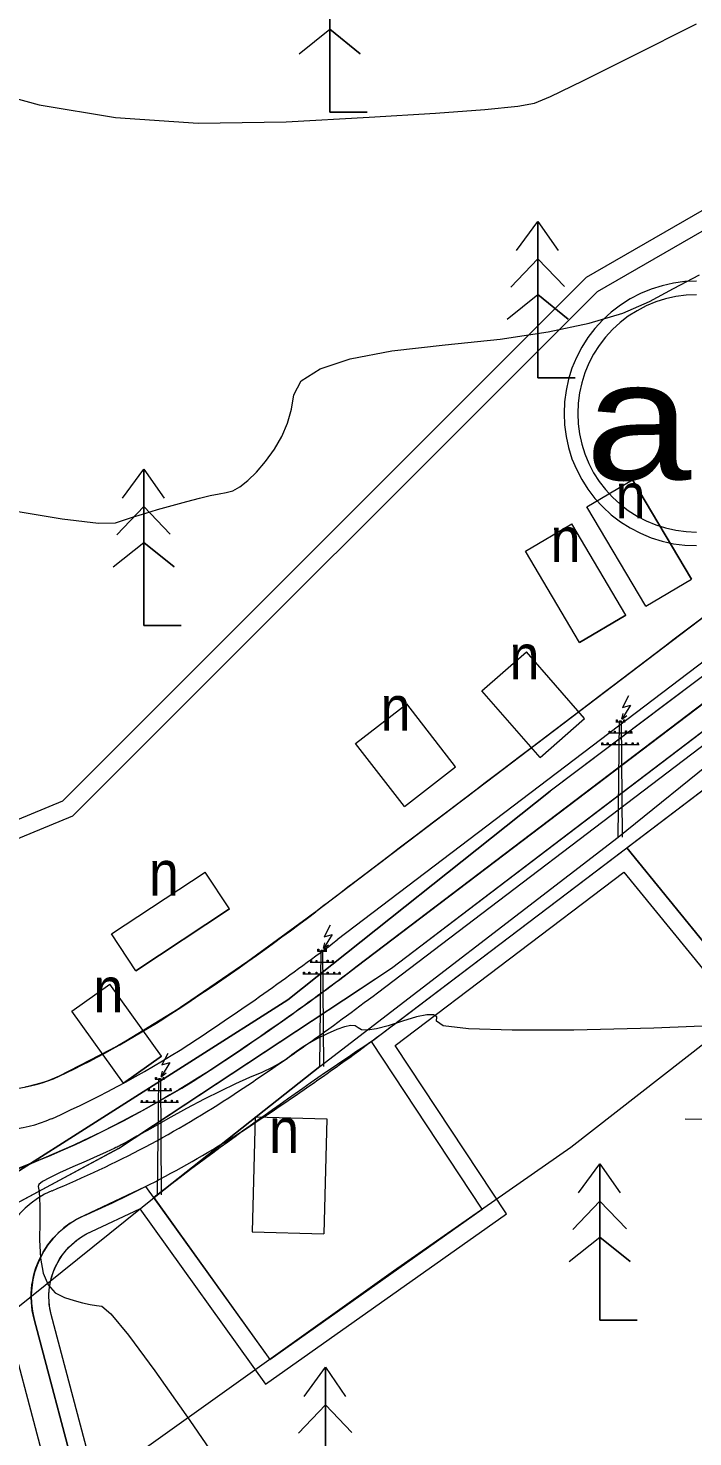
# Model space of a CAD drawing. Header units: metres. Extents: x 533049 to 537618, y 1849954 to 1852676.
# Drawn here: x 534639.9 to 534715, y 1851131.2 to 1851290.4 of the extents above; entities that cross this region are included whole.
import ezdxf

# ---------------------------------------------------------------- set-up
doc = ezdxf.new("R2010")
doc.units = ezdxf.units.M
doc.header["$LTSCALE"] = 2
for name, color, linetype, lineweight in [('11', 7, 'Continuous', 13), ('13', 7, 'Continuous', 13), ('14', 7, 'Continuous', 13), ('20', 7, 'Continuous', 13), ('31', 7, 'Continuous', 13), ('52', 7, 'Continuous', 13), ('54', 7, 'Continuous', 13), ('55', 7, 'Continuous', 13), ('56', 7, 'Continuous', 13), ('57', 7, 'Continuous', 13), ('60', 7, 'Continuous', 13)]:
    doc.layers.add(name, color=color, linetype=linetype, lineweight=lineweight)

msp = doc.modelspace()

# ---------------------------------------------------------------- linework, layer by layer
at = {"layer": '11'}
for points in [[(534715.4, 1851261.83), (534714.09, 1851261.78), (534712.8, 1851261.61), (534711.53, 1851261.32), (534710.28, 1851260.93), (534709.08, 1851260.43), (534707.92, 1851259.83), (534706.82, 1851259.13), (534705.79, 1851258.34), (534704.83, 1851257.46), (534703.95, 1851256.49), (534703.15, 1851255.46), (534702.45, 1851254.36), (534701.85, 1851253.2), (534701.35, 1851252), (534700.96, 1851250.75), (534700.68, 1851249.48), (534700.51, 1851248.19), (534700.45, 1851246.89), (534700.51, 1851245.58), (534700.68, 1851244.29), (534700.96, 1851243.02), (534701.35, 1851241.77), (534701.85, 1851240.57), (534702.45, 1851239.41), (534703.15, 1851238.31), (534703.95, 1851237.28), (534704.83, 1851236.32), (534705.79, 1851235.43), (534706.82, 1851234.64), (534707.92, 1851233.94), (534709.08, 1851233.34), (534710.28, 1851232.84), (534711.53, 1851232.45), (534712.8, 1851232.16), (534714.09, 1851231.99), (534715.4, 1851231.94)], [(534715.4, 1851260.29), (534714.23, 1851260.24), (534713.07, 1851260.08), (534711.93, 1851259.83), (534710.81, 1851259.48), (534709.73, 1851259.03), (534708.7, 1851258.49), (534707.71, 1851257.86), (534706.78, 1851257.15), (534705.92, 1851256.36), (534705.13, 1851255.5), (534704.42, 1851254.57), (534703.79, 1851253.59), (534703.25, 1851252.55), (534702.8, 1851251.47), (534702.45, 1851250.35), (534702.2, 1851249.21), (534702.05, 1851248.05), (534702, 1851246.89), (534702.05, 1851245.72), (534702.2, 1851244.56), (534702.45, 1851243.42), (534702.8, 1851242.3), (534703.25, 1851241.22), (534703.79, 1851240.18), (534704.42, 1851239.2), (534705.13, 1851238.27), (534705.92, 1851237.41), (534706.78, 1851236.62), (534707.71, 1851235.91), (534708.7, 1851235.28), (534709.73, 1851234.74), (534710.81, 1851234.29), (534711.93, 1851233.94), (534713.07, 1851233.69), (534714.23, 1851233.54), (534715.4, 1851233.48)]]:
    msp.add_lwpolyline(points, dxfattribs=at)
at = {"layer": '13'}
for points in [[(534738.95, 1851231.43), (534677.11, 1851184.4), (534676.57, 1851183.99), (534676.03, 1851183.59), (534675.49, 1851183.18), (534674.95, 1851182.78), (534674.41, 1851182.37), (534673.87, 1851181.97), (534673.33, 1851181.57), (534672.78, 1851181.17), (534672.23, 1851180.77), (534671.69, 1851180.38), (534671.14, 1851179.98), (534670.59, 1851179.59), (534670.04, 1851179.2), (534669.49, 1851178.8), (534668.94, 1851178.41), (534668.39, 1851178.03), (534667.84, 1851177.64), (534667.28, 1851177.25), (534666.73, 1851176.87), (534666.17, 1851176.48), (534665.62, 1851176.1), (534665.06, 1851175.72), (534664.5, 1851175.34), (534663.94, 1851174.96), (534663.38, 1851174.58), (534662.82, 1851174.21), (534662.26, 1851173.83), (534661.69, 1851173.46), (534661.13, 1851173.09), (534660.11, 1851172.42), (534659.07, 1851171.76), (534658.03, 1851171.12), (534656.99, 1851170.48), (534655.94, 1851169.86), (534654.88, 1851169.24), (534653.81, 1851168.64), (534652.74, 1851168.04), (534651.66, 1851167.46), (534650.58, 1851166.89)], [(534650.58, 1851166.89), (534649.49, 1851166.33), (534648.4, 1851165.78), (534647.3, 1851165.25), (534646.19, 1851164.72), (534645.08, 1851164.2), (534643.97, 1851163.7), (534642.85, 1851163.21), (534641.72, 1851162.73), (534640.59, 1851162.26), (534639.46, 1851161.8), (534638.32, 1851161.36), (534637.17, 1851160.92), (534636.02, 1851160.5), (534634.87, 1851160.09), (534633.71, 1851159.69), (534632.55, 1851159.3), (534631.39, 1851158.93), (534630.22, 1851158.56), (534629.05, 1851158.21)]]:
    msp.add_lwpolyline(points, dxfattribs=at)
at = {"layer": '14'}
for points in [[(534442.19, 1851443.02), (534446.57, 1851424.1), (534452.52, 1851405.62), (534460, 1851387.71), (534468.96, 1851370.49), (534479.34, 1851354.08), (534491.06, 1851338.61), (534504.04, 1851324.17), (534518.19, 1851310.88), (534541.07, 1851291.35), (534562.04, 1851269.78), (534580.92, 1851246.35), (534597.55, 1851221.28), (534617.05, 1851192), (534643.84, 1851203.11), (534703, 1851262.27), (534785.62, 1851309.97), (534744.51, 1851336.67), (534659.97, 1851305.12), (534583.66, 1851318.07), (534521.97, 1851356.79), (534476.04, 1851404.12), (534454.41, 1851451.69)], [(534617.05, 1851192), (534643.84, 1851203.11), (534703, 1851262.27), (534785.62, 1851309.97)]]:
    msp.add_lwpolyline(points, dxfattribs=at)
at = {"layer": '20'}
for p, q in [((534703.02, 1851236.32), (534708.17, 1851239.39)), ((534708.17, 1851239.39), (534714.85, 1851228.17)), ((534714.85, 1851228.17), (534708.17, 1851239.39)), ((534709.69, 1851225.1), (534703.02, 1851236.32)), ((534696.1, 1851231.32), (534701.34, 1851234.42)), ((534707.45, 1851224.09), (534701.34, 1851234.42)), ((534702.21, 1851220.99), (534696.1, 1851231.32)), ((534709.69, 1851225.1), (534714.85, 1851228.17)), ((534707.45, 1851224.09), (534702.21, 1851220.99)), ((534702.21, 1851220.99), (534707.45, 1851224.09)), ((534691.17, 1851215.53), (534696.2, 1851219.93)), ((534702.78, 1851212.41), (534696.2, 1851219.93)), ((534697.76, 1851208.01), (534691.17, 1851215.53)), ((534676.92, 1851209.59), (534682.69, 1851214.05)), ((534688.19, 1851206.93), (534682.69, 1851214.05)), ((534697.76, 1851208.01), (534702.78, 1851212.41)), ((534697.76, 1851208.01), (534702.78, 1851212.41)), ((534682.42, 1851202.47), (534676.92, 1851209.59)), ((534682.42, 1851202.47), (534688.19, 1851206.93)), ((534682.42, 1851202.47), (534688.19, 1851206.93)), ((534649.35, 1851188.06), (534659.93, 1851195.06)), ((534662.69, 1851190.89), (534659.93, 1851195.06)), ((534662.69, 1851190.89), (534652.11, 1851183.89)), ((534652.11, 1851183.89), (534662.69, 1851190.89)), ((534652.11, 1851183.89), (534649.35, 1851188.06)), ((534644.88, 1851179.33), (534649.18, 1851182.39)), ((534654.99, 1851174.25), (534649.18, 1851182.39)), ((534650.69, 1851171.19), (534644.88, 1851179.33)), ((534654.99, 1851174.25), (534650.69, 1851171.19)), ((534650.69, 1851171.19), (534654.99, 1851174.25)), ((534665.58, 1851167.38), (534665.24, 1851154.38)), ((534665.58, 1851167.38), (534673.68, 1851167.16)), ((534665.58, 1851167.38), (534673.68, 1851167.16)), ((534673.68, 1851167.16), (534673.34, 1851154.17)), ((534665.24, 1851154.38), (534673.34, 1851154.17))]:
    msp.add_line(p, q, dxfattribs=at)
at = {"layer": '31'}
for points in [[(534647.11, 1851154.43), (534652.54, 1851157), (534666.75, 1851137.19), (534693.95, 1851156.43), (534681.4, 1851175.44), (534707.2, 1851195.04), (534721.61, 1851177.36), (534758.75, 1851207.29), (534768.71, 1851209.87), (534783.62, 1851209.87), (534793.18, 1851207.23), (534801.48, 1851203.67), (534807.27, 1851207.32), (534875.8, 1851255.39)], [(534664.39, 1851062.48), (534642.55, 1851145.04), (534642.4, 1851145.74), (534642.31, 1851146.44), (534642.28, 1851147.15), (534642.32, 1851147.86), (534642.42, 1851148.56), (534642.58, 1851149.26), (534642.81, 1851149.93), (534643.09, 1851150.58), (534643.43, 1851151.21), (534643.82, 1851151.8), (534644.26, 1851152.35), (534644.75, 1851152.87), (534645.29, 1851153.33), (534645.86, 1851153.75), (534646.47, 1851154.12), (534647.11, 1851154.43), (534652.54, 1851157), (534666.75, 1851137.19), (534693.95, 1851156.43), (534681.4, 1851175.44), (534707.2, 1851195.04), (534721.61, 1851177.36)], [(534664.39, 1851062.48), (534642.55, 1851145.04), (534642.46, 1851145.42), (534642.39, 1851145.81), (534642.33, 1851146.2), (534642.3, 1851146.59), (534642.28, 1851146.98), (534642.29, 1851147.37), (534642.31, 1851147.76), (534642.36, 1851148.15), (534642.42, 1851148.54), (534642.5, 1851148.92), (534642.6, 1851149.3), (534642.71, 1851149.68), (534642.85, 1851150.04), (534643, 1851150.4), (534643.18, 1851150.76), (534643.36, 1851151.1), (534643.57, 1851151.44), (534643.79, 1851151.76), (534644.03, 1851152.07), (534644.28, 1851152.37), (534644.54, 1851152.66), (534644.82, 1851152.93), (534645.12, 1851153.19), (534645.42, 1851153.44), (534645.74, 1851153.67), (534646.07, 1851153.89), (534646.41, 1851154.08), (534646.75, 1851154.27), (534647.11, 1851154.43)]]:
    msp.add_lwpolyline(points, dxfattribs=at)
at = {"layer": '52'}
for points in [[(534616.3, 1851189.53), (534644.97, 1851201.42), (534704.22, 1851260.67), (534789.45, 1851309.87)], [(534796.1, 1851292.85), (534783.9, 1851276.51), (534778.45, 1851269.88), (534772.4, 1851263.78), (534765.82, 1851258.27), (534758.74, 1851253.39), (534742.53, 1851243.3), (534738.33, 1851240.54), (534734.26, 1851237.6), (534677.96, 1851194.78), (534672.42, 1851190.57), (534664.74, 1851184.93), (534656.87, 1851179.56), (534650.28, 1851175.54), (534643.43, 1851171.99), (534642.2, 1851171.47), (534640.93, 1851171.06), (534639.62, 1851170.76)], [(534875.71, 1851257.77), (534806.16, 1851208.99), (534801.3, 1851205.92), (534793.84, 1851209.12), (534783.89, 1851211.87), (534768.46, 1851211.87), (534757.83, 1851209.12), (534721.9, 1851180.16), (534707.53, 1851197.8), (534743.64, 1851225.26), (534746.86, 1851227.6), (534750.17, 1851229.8), (534758.54, 1851235.05), (534766.94, 1851240.24), (534775.23, 1851245.89), (534782.94, 1851252.31), (534789.99, 1851259.45), (534796.32, 1851267.24), (534810.23, 1851285.87), (534810.77, 1851286.53), (534811.37, 1851287.15), (534812.02, 1851287.71), (534812.71, 1851288.21)]]:
    msp.add_lwpolyline(points, dxfattribs=at)
msp.add_lwpolyline([(534654.12, 1851158.28), (534667.22, 1851139.97), (534691.21, 1851156.94), (534678.7, 1851175.9), (534677.83, 1851175.32), (534676.96, 1851174.74), (534676.1, 1851174.15), (534675.24, 1851173.57), (534674.38, 1851172.98), (534673.52, 1851172.39), (534672.66, 1851171.79), (534671.8, 1851171.2), (534670.95, 1851170.6), (534670.09, 1851170), (534669.24, 1851169.4), (534668.39, 1851168.8), (534667.54, 1851168.2), (534666.69, 1851167.59), (534665.84, 1851166.98), (534665, 1851166.37), (534664.15, 1851165.76), (534663.31, 1851165.15), (534662.47, 1851164.53), (534661.63, 1851163.91), (534660.79, 1851163.29), (534659.95, 1851162.67), (534659.11, 1851162.05), (534658.28, 1851161.43), (534657.44, 1851160.8), (534656.61, 1851160.17), (534655.78, 1851159.54), (534654.95, 1851158.91)], close=True, dxfattribs=at)
at = {"layer": '54'}
for p, q in [((534736.68, 1851234.41), (534674.84, 1851187.39)), ((534679.38, 1851181.42), (534741.22, 1851228.44)), ((534636.79, 1851147.25), (534660.64, 1851057.11))]:
    msp.add_line(p, q, dxfattribs=at)
for centre, radius, start, end in [((534503.09, 1851413.23), 283.73, 303.349, 307.2522), ((534503.09, 1851413.23), 291.23, 303.349, 307.2522), ((534595.17, 1851273.32), 116.25, 294.0778, 303.349), ((534636.47, 1851180.89), 15, 213.6693, 294.0778), ((534595.17, 1851273.32), 123.75, 292.5534, 303.349), ((534646.46, 1851149.8), 10, 112.5534, 194.8155)]:
    msp.add_arc(centre, radius, start, end, dxfattribs=at)
at = {"layer": '55'}
for p, q in [((534734.26, 1851237.6), (534672.42, 1851190.57)), ((534681.8, 1851178.23), (534743.64, 1851225.26)), ((534640.62, 1851144.53), (534662.45, 1851061.97))]:
    msp.add_line(p, q, dxfattribs=at)
for centre, radius, start, end in [((534503.09, 1851413.23), 279.73, 303.349, 307.2522), ((534595.17, 1851273.32), 112.25, 295.4694, 303.349), ((534503.09, 1851413.23), 295.23, 303.349, 307.2522), ((534636.98, 1851185.53), 15, 213.6693, 295.4694), ((534595.17, 1851273.32), 127.75, 293.588, 303.349), ((534650.29, 1851147.08), 10, 113.588, 194.8155)]:
    msp.add_arc(centre, radius, start, end, dxfattribs=at)
at = {"layer": '56'}
msp.add_line((534677.11, 1851184.4), (534738.95, 1851231.43), dxfattribs=at)
for centre, radius, start, end in [((534503.09, 1851413.23), 287.48, 303.349, 307.2522), ((534595.17, 1851273.32), 120, 257.4267, 303.349)]:
    msp.add_arc(centre, radius, start, end, dxfattribs=at)
at = {"layer": '57'}
for p, q in [((534674.01, 1851298.59), (534674.01, 1851280.92)), ((534670.53, 1851287.53), (534674.01, 1851290.31)), ((534677.42, 1851287.53), (534674.01, 1851290.31)), ((534674.01, 1851280.92), (534678.22, 1851280.92)), ((534697.51, 1851268.59), (534697.51, 1851250.92)), ((534694.45, 1851261.15), (534697.51, 1851264.35)), ((534700.49, 1851261.22), (534697.51, 1851264.35)), ((534694.03, 1851257.53), (534697.51, 1851260.31)), ((534700.92, 1851257.53), (534697.51, 1851260.31)), ((534697.51, 1851250.92), (534701.72, 1851250.92)), ((534653.01, 1851240.59), (534653.01, 1851222.92)), ((534703.02, 1851236.32), (534708.17, 1851239.39)), ((534708.17, 1851239.39), (534714.85, 1851228.17)), ((534714.85, 1851228.17), (534708.17, 1851239.39)), ((534649.95, 1851233.15), (534653.01, 1851236.35)), ((534655.99, 1851233.22), (534653.01, 1851236.35)), ((534709.69, 1851225.1), (534703.02, 1851236.32)), ((534696.1, 1851231.32), (534701.34, 1851234.42)), ((534707.45, 1851224.09), (534701.34, 1851234.42)), ((534649.53, 1851229.53), (534653.01, 1851232.31)), ((534656.42, 1851229.53), (534653.01, 1851232.31)), ((534702.21, 1851220.99), (534696.1, 1851231.32)), ((534709.69, 1851225.1), (534714.85, 1851228.17)), ((534707.45, 1851224.09), (534702.21, 1851220.99)), ((534702.21, 1851220.99), (534707.45, 1851224.09)), ((534706.56, 1851198.99), (534737.68, 1851224.18)), ((534707.53, 1851197.8), (534742.55, 1851224.43)), ((534653.01, 1851222.92), (534657.22, 1851222.92)), ((534691.17, 1851215.53), (534696.2, 1851219.93)), ((534702.78, 1851212.41), (534696.2, 1851219.93)), ((534697.76, 1851208.01), (534691.17, 1851215.53)), ((534676.92, 1851209.59), (534682.69, 1851214.05)), ((534688.19, 1851206.93), (534682.69, 1851214.05)), ((534706.98, 1851212.36), (534707.13, 1851212.97)), ((534697.76, 1851208.01), (534702.78, 1851212.41)), ((534697.76, 1851208.01), (534702.78, 1851212.41)), ((534706.29, 1851212.04), (534707.37, 1851212.04)), ((534682.42, 1851202.47), (534676.92, 1851209.59)), ((534704.66, 1851209.46), (534708.94, 1851209.46)), ((534705.48, 1851210.79), (534708.19, 1851210.79)), ((534682.42, 1851202.47), (534688.19, 1851206.93)), ((534682.42, 1851202.47), (534688.19, 1851206.93)), ((534669.26, 1851180.62), (534698.87, 1851204.19)), ((534721.9, 1851180.16), (534707.53, 1851197.8)), ((534649.35, 1851188.06), (534659.93, 1851195.06)), ((534662.69, 1851190.89), (534659.93, 1851195.06)), ((534662.69, 1851190.89), (534652.11, 1851183.89)), ((534652.11, 1851183.89), (534662.69, 1851190.89)), ((534652.11, 1851183.89), (534649.35, 1851188.06)), ((534672.6, 1851186.12), (534673.68, 1851186.12)), ((534673.29, 1851186.44), (534673.44, 1851187.05)), ((534650.14, 1851163.83), (534680.97, 1851184.18)), ((534671.78, 1851184.88), (534674.49, 1851184.88)), ((534644.88, 1851179.33), (534649.18, 1851182.39)), ((534654.99, 1851174.25), (534649.18, 1851182.39)), ((534670.97, 1851183.54), (534675.25, 1851183.54)), ((534650.69, 1851171.19), (534644.88, 1851179.33)), ((534654.99, 1851174.25), (534650.69, 1851171.19)), ((534650.69, 1851171.19), (534654.99, 1851174.25)), ((534672.87, 1851173.07), (534654.54, 1851158.58)), ((534654.27, 1851171.63), (534655.35, 1851171.63)), ((534654.96, 1851171.95), (534655.11, 1851172.56)), ((534653.45, 1851170.38), (534656.17, 1851170.38)), ((534652.64, 1851169.05), (534656.92, 1851169.05)), ((534665.58, 1851167.38), (534665.24, 1851154.38)), ((534665.58, 1851167.38), (534673.68, 1851167.16)), ((534665.58, 1851167.38), (534673.68, 1851167.16)), ((534673.68, 1851167.16), (534673.34, 1851154.17)), ((534704.51, 1851162.09), (534704.51, 1851144.42)), ((534624.83, 1851134.71), (534654.54, 1851158.58)), ((534701.45, 1851154.65), (534704.51, 1851157.85)), ((534707.49, 1851154.72), (534704.51, 1851157.85)), ((534665.24, 1851154.38), (534673.34, 1851154.17)), ((534701.03, 1851151.03), (534704.51, 1851153.81)), ((534707.92, 1851151.03), (534704.51, 1851153.81)), ((534704.51, 1851144.42), (534708.72, 1851144.42)), ((534673.51, 1851139.09), (534673.51, 1851121.42)), ((534670.45, 1851131.65), (534673.51, 1851134.85)), ((534676.49, 1851131.72), (534673.51, 1851134.85))]:
    msp.add_line(p, q, dxfattribs=at)
for points in [[(534817.99, 1851305.81), (534808.55, 1851287.92), (534801.76, 1851279.49), (534786.14, 1851263.43), (534752.03, 1851244.22), (534738.74, 1851234.21), (534725.45, 1851224.2), (534712.16, 1851214.2), (534698.87, 1851204.19), (534669.26, 1851180.62), (534637.29, 1851160.26), (534617.85, 1851151.29), (534606.06, 1851151.42), (534594.27, 1851151.55), (534555.06, 1851161.74), (534532.67, 1851165.71), (534512.01, 1851161.96), (534489.94, 1851188.82), (534461.33, 1851223.53), (534455.01, 1851231.19), (534443.2, 1851245.51), (534436.38, 1851253.78), (534409.67, 1851287.64)], [(534678.22, 1851280.92), (534674.01, 1851280.92), (534674.01, 1851298.59)], [(534612.53, 1851292.58), (534619.02, 1851290.03), (534625.86, 1851286.93), (534633.19, 1851283.95), (534641.17, 1851281.76), (534649.82, 1851280.34), (534659.12, 1851279.7), (534669.09, 1851279.85), (534678.44, 1851280.36), (534685.92, 1851280.82), (534691.52, 1851281.24), (534695.25, 1851281.61), (534697.1, 1851281.93), (534698.93, 1851282.71), (534702.59, 1851284.47), (534708.09, 1851287.21), (534715.42, 1851290.91)], [(534670.53, 1851287.53), (534674.01, 1851290.31), (534677.42, 1851287.53)], [(534695.09, 1851265.3), (534697.51, 1851268.59), (534699.78, 1851265.3)], [(534695.09, 1851265.3), (534697.51, 1851268.59), (534699.78, 1851265.3)], [(534701.72, 1851250.92), (534697.51, 1851250.92), (534697.51, 1851268.59)], [(534694.45, 1851261.15), (534697.51, 1851264.35), (534700.49, 1851261.22)], [(534637.46, 1851236.03), (534643.77, 1851234.99), (534647.89, 1851234.49), (534649.81, 1851234.52), (534650.72, 1851234.83), (534651.82, 1851235.19), (534653.1, 1851235.58), (534654.56, 1851236.02), (534656.21, 1851236.49), (534657.84, 1851236.94), (534659.27, 1851237.31), (534660.49, 1851237.6), (534661.5, 1851237.8), (534662.3, 1851237.93), (534663.04, 1851238.13), (534663.85, 1851238.59), (534664.74, 1851239.3), (534665.71, 1851240.25), (534666.76, 1851241.46), (534667.75, 1851242.83), (534668.57, 1851244.27), (534669.21, 1851245.78), (534669.67, 1851247.35), (534669.94, 1851249), (534670.78, 1851250.57), (534672.9, 1851251.92), (534676.32, 1851253.04), (534681.02, 1851253.95), (534687.02, 1851254.63), (534693.26, 1851255.28), (534698.68, 1851256.1), (534703.3, 1851257.08), (534707.11, 1851258.23), (534710.11, 1851259.54), (534712.83, 1851260.99), (534715.76, 1851262.54)], [(534694.03, 1851257.53), (534697.51, 1851260.31), (534700.92, 1851257.53)], [(534657.12, 1851014.69), (534661.35, 1851035.21), (534661.32, 1851042.1), (534659.83, 1851048.87), (534657.29, 1851055.79), (534646.66, 1851084.32), (534642.81, 1851099.04), (534635.8, 1851119.05), (534628.5, 1851137.65), (534623.79, 1851149.63), (534636.97, 1851156.73), (534650.14, 1851163.83), (534675.58, 1851180.62), (534680.97, 1851184.18), (534704.21, 1851201.88), (534732.31, 1851223.29), (534760.42, 1851244.7), (534784.6, 1851258.29), (534799.93, 1851258.77), (534813.95, 1851259.54)], [(534650.54, 1851164.1), (534680.97, 1851184.18), (534760.42, 1851244.7)], [(534752.03, 1851244.22), (534698.87, 1851204.19), (534669.26, 1851180.62)], [(534650.59, 1851237.3), (534653.01, 1851240.59), (534655.28, 1851237.3)], [(534650.59, 1851237.3), (534653.01, 1851240.59), (534655.28, 1851237.3)], [(534657.22, 1851222.92), (534653.01, 1851222.92), (534653.01, 1851240.59)], [(534714.15, 1851167.17), (534791.89, 1851167.14), (534765.08, 1851239.33), (534767.22, 1851235.67)], [(534649.95, 1851233.15), (534653.01, 1851236.35), (534655.99, 1851233.22)], [(534649.53, 1851229.53), (534653.01, 1851232.31), (534656.42, 1851229.53)], [(534707.75, 1851214.96), (534707.07, 1851213.66), (534707.96, 1851213.93), (534706.98, 1851212.32), (534707.54, 1851212.76)], [(534818.27, 1851170.87), (534804.66, 1851204.48), (534793.84, 1851209.12), (534783.89, 1851211.87), (534768.46, 1851211.87), (534757.83, 1851209.12), (534748.78, 1851202.34), (534730.9, 1851187.5), (534719.12, 1851177.9), (534701.24, 1851163.93), (534681.18, 1851149.96), (534650.16, 1851127.77), (534636.09, 1851119.19), (534638.31, 1851113.42), (534642.81, 1851099.04), (534646.66, 1851084.32), (534657.29, 1851055.79), (534659.83, 1851048.87), (534661.32, 1851042.1), (534661.35, 1851035.21)], [(534706.56, 1851198.99), (534706.72, 1851212.15), (534706.89, 1851212.15), (534707, 1851198.99)], [(534654.54, 1851158.58), (534672.87, 1851173.07), (534706.56, 1851198.99)], [(534674.06, 1851189.04), (534673.38, 1851187.74), (534674.27, 1851188.01), (534673.29, 1851186.4), (534673.84, 1851186.84)], [(534672.87, 1851173.07), (534673.02, 1851186.23), (534673.19, 1851186.23), (534673.3, 1851173.07)], [(534532.67, 1851165.71), (534555.06, 1851161.74), (534594.27, 1851151.55), (534617.85, 1851151.29), (534637.29, 1851160.26), (534669.26, 1851180.62)], [(534719.7, 1851177.8), (534710.59, 1851177.41), (534701.55, 1851177.2), (534694.58, 1851177.17), (534689.67, 1851177.33), (534686.82, 1851177.67), (534686.04, 1851178.19), (534686.08, 1851178.68), (534685.72, 1851178.92), (534684.95, 1851178.92), (534683.78, 1851178.68), (534682.2, 1851178.2), (534680.58, 1851177.68), (534679.27, 1851177.35), (534678.26, 1851177.2), (534677.57, 1851177.23), (534677.19, 1851177.44), (534676.87, 1851177.66), (534676.36, 1851177.71), (534675.66, 1851177.58), (534674.78, 1851177.27), (534673.7, 1851176.79), (534672.61, 1851176.23), (534671.67, 1851175.72), (534670.87, 1851175.23), (534670.23, 1851174.79), (534669.73, 1851174.38), (534669.2, 1851173.96), (534668.45, 1851173.49), (534667.49, 1851172.98), (534666.31, 1851172.42), (534664.92, 1851171.82), (534663.35, 1851171.12), (534661.65, 1851170.31), (534659.81, 1851169.38), (534657.83, 1851168.33), (534655.72, 1851167.16), (534653.75, 1851166.05), (534652.22, 1851165.19), (534651.12, 1851164.58), (534650.45, 1851164.21), (534650.21, 1851164.08), (534650.17, 1851164.07), (534650.1, 1851164.04), (534649.99, 1851163.98), (534649.84, 1851163.91), (534649.65, 1851163.81), (534649.3, 1851163.65), (534648.66, 1851163.36), (534647.72, 1851162.94), (534646.49, 1851162.4), (534644.98, 1851161.73), (534643.49, 1851161.06), (534642.35, 1851160.51), (534641.57, 1851160.07), (534641.14, 1851159.74), (534641.06, 1851159.52), (534641.15, 1851159.16), (534641.21, 1851158.37), (534641.24, 1851157.16), (534641.25, 1851155.53), (534641.23, 1851153.48), (534641.32, 1851151.41), (534641.64, 1851149.72), (534642.2, 1851148.42), (534643, 1851147.5), (534644.03, 1851146.96)], [(534655.73, 1851174.55), (534655.05, 1851173.25), (534655.94, 1851173.52), (534654.96, 1851171.91), (534655.51, 1851172.35)], [(534654.54, 1851158.58), (534654.69, 1851171.74), (534654.87, 1851171.74), (534654.97, 1851158.58)], [(534650.14, 1851163.83), (534623.79, 1851149.63), (534637.51, 1851114.7)], [(534702.09, 1851158.8), (534704.51, 1851162.09), (534706.78, 1851158.8)], [(534702.09, 1851158.8), (534704.51, 1851162.09), (534706.78, 1851158.8)], [(534708.72, 1851144.42), (534704.51, 1851144.42), (534704.51, 1851162.09)], [(534701.45, 1851154.65), (534704.51, 1851157.85), (534707.49, 1851154.72)], [(534701.03, 1851151.03), (534704.51, 1851153.81), (534707.92, 1851151.03)], [(534644.03, 1851146.96), (534645.12, 1851146.64), (534646.09, 1851146.39), (534646.94, 1851146.19), (534647.66, 1851146.06), (534648.26, 1851145.98), (534649.28, 1851145.14), (534651.28, 1851142.71), (534654.25, 1851138.69), (534658.2, 1851133.09), (534663.12, 1851125.89)], [(534671.09, 1851135.8), (534673.51, 1851139.09), (534675.78, 1851135.8)], [(534671.09, 1851135.8), (534673.51, 1851139.09), (534675.78, 1851135.8)], [(534677.72, 1851121.42), (534673.51, 1851121.42), (534673.51, 1851139.09)], [(534670.45, 1851131.65), (534673.51, 1851134.85), (534676.49, 1851131.72)]]:
    msp.add_lwpolyline(points, dxfattribs=at)
for points in [[(534705.55, 1851210.79), (534705.55, 1851210.99), (534705.64, 1851210.99), (534705.64, 1851210.79)], [(534706.14, 1851210.79), (534706.14, 1851210.99), (534706.23, 1851210.99), (534706.23, 1851210.79)], [(534706.36, 1851212.05), (534706.36, 1851212.25), (534706.44, 1851212.25), (534706.44, 1851212.05)], [(534707.19, 1851212.05), (534707.19, 1851212.25), (534707.28, 1851212.25), (534707.28, 1851212.05)], [(534707.4, 1851210.8), (534707.4, 1851211), (534707.49, 1851211), (534707.49, 1851210.8)], [(534707.99, 1851210.79), (534707.99, 1851210.99), (534708.08, 1851210.99), (534708.08, 1851210.79)], [(534704.74, 1851209.46), (534704.74, 1851209.66), (534704.83, 1851209.66), (534704.83, 1851209.46)], [(534705.33, 1851209.46), (534705.33, 1851209.66), (534705.42, 1851209.66), (534705.42, 1851209.46)], [(534706.14, 1851209.46), (534706.14, 1851209.66), (534706.23, 1851209.66), (534706.23, 1851209.46)], [(534707.4, 1851209.47), (534707.4, 1851209.67), (534707.49, 1851209.67), (534707.49, 1851209.47)], [(534708.16, 1851209.47), (534708.16, 1851209.67), (534708.25, 1851209.67), (534708.25, 1851209.47)], [(534708.75, 1851209.46), (534708.75, 1851209.66), (534708.84, 1851209.66), (534708.84, 1851209.46)], [(534672.66, 1851186.13), (534672.66, 1851186.33), (534672.75, 1851186.33), (534672.75, 1851186.13)], [(534673.5, 1851186.13), (534673.5, 1851186.33), (534673.59, 1851186.33), (534673.59, 1851186.13)], [(534671.86, 1851184.87), (534671.86, 1851185.07), (534671.95, 1851185.07), (534671.95, 1851184.87)], [(534672.45, 1851184.87), (534672.45, 1851185.07), (534672.54, 1851185.07), (534672.54, 1851184.87)], [(534673.71, 1851184.89), (534673.71, 1851185.09), (534673.8, 1851185.09), (534673.8, 1851184.89)], [(534674.3, 1851184.87), (534674.3, 1851185.07), (534674.39, 1851185.07), (534674.39, 1851184.87)], [(534671.05, 1851183.54), (534671.05, 1851183.74), (534671.14, 1851183.74), (534671.14, 1851183.54)], [(534671.64, 1851183.54), (534671.64, 1851183.74), (534671.73, 1851183.74), (534671.73, 1851183.54)], [(534672.45, 1851183.54), (534672.45, 1851183.74), (534672.54, 1851183.74), (534672.54, 1851183.54)], [(534673.71, 1851183.55), (534673.71, 1851183.75), (534673.8, 1851183.75), (534673.8, 1851183.55)], [(534674.46, 1851183.55), (534674.46, 1851183.75), (534674.55, 1851183.75), (534674.55, 1851183.55)], [(534675.05, 1851183.54), (534675.05, 1851183.74), (534675.14, 1851183.74), (534675.14, 1851183.54)], [(534654.33, 1851171.64), (534654.33, 1851171.84), (534654.42, 1851171.84), (534654.42, 1851171.64)], [(534655.17, 1851171.64), (534655.17, 1851171.84), (534655.26, 1851171.84), (534655.26, 1851171.64)], [(534653.53, 1851170.38), (534653.53, 1851170.58), (534653.62, 1851170.58), (534653.62, 1851170.38)], [(534654.12, 1851170.38), (534654.12, 1851170.58), (534654.21, 1851170.58), (534654.21, 1851170.38)], [(534655.38, 1851170.39), (534655.38, 1851170.59), (534655.47, 1851170.59), (534655.47, 1851170.39)], [(534655.97, 1851170.38), (534655.97, 1851170.58), (534656.06, 1851170.58), (534656.06, 1851170.38)], [(534652.72, 1851169.05), (534652.72, 1851169.25), (534652.81, 1851169.25), (534652.81, 1851169.05)], [(534653.31, 1851169.05), (534653.31, 1851169.25), (534653.4, 1851169.25), (534653.4, 1851169.05)], [(534654.12, 1851169.05), (534654.12, 1851169.25), (534654.21, 1851169.25), (534654.21, 1851169.05)], [(534655.38, 1851169.06), (534655.38, 1851169.26), (534655.47, 1851169.26), (534655.47, 1851169.06)], [(534656.14, 1851169.06), (534656.14, 1851169.26), (534656.22, 1851169.26), (534656.22, 1851169.06)], [(534656.73, 1851169.05), (534656.73, 1851169.25), (534656.81, 1851169.25), (534656.81, 1851169.05)]]:
    msp.add_lwpolyline(points, close=True, dxfattribs=at)
at = {"layer": '60'}
for points in [[(534616.3, 1851189.53), (534644.97, 1851201.42), (534704.22, 1851260.67), (534789.45, 1851309.87)], [(534616.3, 1851189.53), (534644.97, 1851201.42), (534704.22, 1851260.67), (534789.45, 1851309.87)], [(534616.3, 1851189.53), (534644.97, 1851201.42), (534704.22, 1851260.67), (534789.45, 1851309.87)], [(534646.28, 1851156.25), (534653.19, 1851159.52), (534667.22, 1851139.97), (534691.21, 1851156.94), (534678.7, 1851175.9), (534707.53, 1851197.8), (534721.9, 1851180.16), (534757.83, 1851209.12), (534768.46, 1851211.87), (534783.89, 1851211.87), (534793.84, 1851209.12), (534801.3, 1851205.92), (534806.16, 1851208.99), (534875.71, 1851257.77)], [(534875.71, 1851257.77), (534806.16, 1851208.99), (534801.3, 1851205.92), (534793.84, 1851209.12), (534783.89, 1851211.87), (534768.46, 1851211.87), (534757.83, 1851209.12), (534721.9, 1851180.16), (534707.53, 1851197.8)], [(534716.79, 1851224.31), (534714.84, 1851222.83), (534712.9, 1851221.36), (534710.96, 1851219.88), (534709.02, 1851218.41), (534707.08, 1851216.93), (534705.14, 1851215.45), (534703.2, 1851213.98), (534701.26, 1851212.5), (534699.31, 1851211.02), (534697.37, 1851209.55), (534695.43, 1851208.07), (534693.49, 1851206.6), (534691.55, 1851205.12), (534689.61, 1851203.64), (534687.67, 1851202.17), (534685.73, 1851200.69), (534683.78, 1851199.21), (534681.84, 1851197.74), (534679.9, 1851196.26), (534677.96, 1851194.78), (534677.77, 1851194.64), (534677.58, 1851194.49), (534677.39, 1851194.35), (534677.2, 1851194.2), (534677.01, 1851194.06), (534676.81, 1851193.91), (534676.62, 1851193.77), (534676.43, 1851193.62), (534676.24, 1851193.48), (534676.05, 1851193.33), (534675.86, 1851193.19), (534675.67, 1851193.04), (534675.48, 1851192.9), (534675.29, 1851192.75), (534675.09, 1851192.61), (534674.9, 1851192.46), (534674.71, 1851192.31), (534674.52, 1851192.17), (534674.33, 1851192.02), (534674.14, 1851191.88), (534673.95, 1851191.73), (534673.76, 1851191.59)], [(534707.53, 1851197.8), (534743.64, 1851225.26)], [(534673.76, 1851191.59), (534673.57, 1851191.44), (534673.38, 1851191.3), (534673.18, 1851191.15), (534672.99, 1851191.01), (534672.8, 1851190.86), (534672.61, 1851190.72), (534672.42, 1851190.57), (534671.9, 1851190.17), (534671.37, 1851189.78), (534670.85, 1851189.38), (534670.32, 1851188.99), (534669.79, 1851188.6), (534669.27, 1851188.21), (534668.74, 1851187.82), (534668.21, 1851187.43), (534667.68, 1851187.04), (534667.14, 1851186.66), (534666.61, 1851186.27), (534666.08, 1851185.89), (534665.54, 1851185.5), (534665.01, 1851185.12), (534664.47, 1851184.74), (534663.93, 1851184.37), (534663.4, 1851183.99), (534662.86, 1851183.61), (534662.32, 1851183.24), (534661.78, 1851182.86), (534661.23, 1851182.49), (534660.69, 1851182.12), (534660.15, 1851181.75), (534659.6, 1851181.38), (534659.06, 1851181.02), (534658.51, 1851180.65), (534657.97, 1851180.29), (534657.42, 1851179.92), (534656.87, 1851179.56), (534656.43, 1851179.27), (534655.98, 1851178.98), (534655.53, 1851178.69), (534655.08, 1851178.41), (534654.63, 1851178.12), (534654.18, 1851177.84), (534653.72, 1851177.57), (534653.27, 1851177.29), (534652.81, 1851177.01), (534652.36, 1851176.74), (534651.9, 1851176.47), (534651.44, 1851176.2), (534650.98, 1851175.94), (534650.51, 1851175.67), (534650.05, 1851175.41), (534649.59, 1851175.15), (534649.12, 1851174.9), (534648.65, 1851174.64), (534648.18, 1851174.39), (534647.71, 1851174.14), (534647.24, 1851173.89), (534646.77, 1851173.64), (534646.3, 1851173.4), (534645.82, 1851173.16), (534645.35, 1851172.92), (534644.87, 1851172.68), (534644.39, 1851172.45), (534643.91, 1851172.22), (534643.43, 1851171.99), (534642.76, 1851171.69), (534642.07, 1851171.42), (534641.37, 1851171.19), (534640.66, 1851170.99), (534639.94, 1851170.82)], [(534653.19, 1851159.52), (534667.22, 1851139.97), (534691.21, 1851156.94), (534678.7, 1851175.9)], [(534662.45, 1851061.97), (534640.62, 1851144.53), (534640.5, 1851145.01), (534640.41, 1851145.49), (534640.35, 1851145.97), (534640.3, 1851146.46), (534640.29, 1851146.95), (534640.29, 1851147.43), (534640.32, 1851147.92), (534640.37, 1851148.41), (534640.45, 1851148.89), (534640.55, 1851149.37), (534640.67, 1851149.84), (534640.82, 1851150.31), (534640.99, 1851150.77), (534641.18, 1851151.22), (534641.39, 1851151.66), (534641.62, 1851152.09), (534641.88, 1851152.5), (534642.15, 1851152.91), (534642.45, 1851153.3), (534642.76, 1851153.67), (534643.09, 1851154.03), (534643.44, 1851154.38), (534643.8, 1851154.7), (534644.18, 1851155.01), (534644.58, 1851155.3), (534644.99, 1851155.57), (534645.41, 1851155.82), (534645.84, 1851156.05), (534646.28, 1851156.25)]]:
    msp.add_lwpolyline(points, dxfattribs=at)

# ---------------------------------------------------------------- texts
at = {"layer": '11', "width": 1.2}
msp.add_text('a12', height=13.44, dxfattribs=at).set_placement((534702.83, 1851239.38))
at = {"layer": '20', "width": 0.9}
for p in [(534706.26, 1851235.04), (534698.92, 1851230.09), (534694.29, 1851216.85), (534679.73, 1851211.03), (534653.57, 1851192.4), (534647.3, 1851179.22), (534667.14, 1851163.32)]:
    msp.add_text('n', height=5.08, dxfattribs=at).set_placement(p)
at = {"layer": '57', "width": 0.9}
for p in [(534706.26, 1851235.04), (534698.92, 1851230.09), (534694.29, 1851216.85), (534679.73, 1851211.03), (534653.57, 1851192.4), (534647.3, 1851179.22), (534667.14, 1851163.32)]:
    msp.add_text('n', height=5.08, dxfattribs=at).set_placement(p)

doc.saveas('drawing.dxf')
